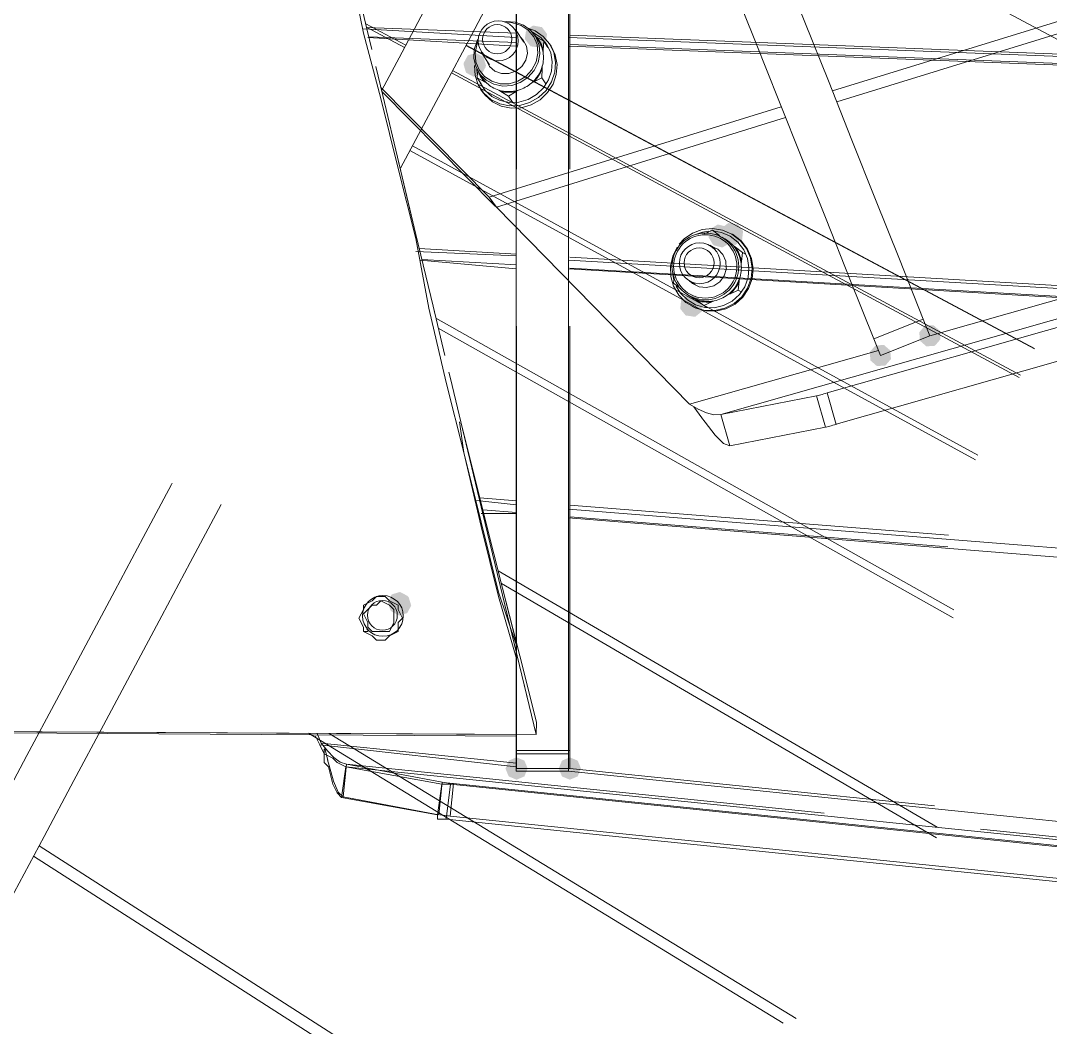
# Model space of a CAD drawing. Header units: millimetres. Extents: x 3 to 592, y 5 to 207.
# Drawn here: x 96.25 to 104.58, y 35.92 to 44.06 of the extents above; entities that cross this region are included whole.
import ezdxf

# ---------------------------------------------------------------- set-up
doc = ezdxf.new("R2010")
doc.units = ezdxf.units.MM

msp = doc.modelspace()

# ---------------------------------------------------------------- hatches: boundary and pattern name
h = msp.add_hatch(color=7)
h.dxf.hatch_style = 2
h.paths.add_polyline_path([(100.468464, 44.004181), (100.509347, 43.948834), (100.499319, 43.880759), (100.443972, 43.839876), (100.375898, 43.849904), (100.329723, 43.908426), (100.339751, 43.9765), (100.395098, 44.017384)])
h = msp.add_hatch(color=7)
h.dxf.hatch_style = 2
h.paths.add_polyline_path([(100.468464, 44.004181), (100.509347, 43.948834), (100.499319, 43.880759), (100.443972, 43.839876), (100.375898, 43.849904), (100.329723, 43.908426), (100.339751, 43.9765), (100.395098, 44.017384)])
h = msp.add_hatch(color=7)
h.dxf.hatch_style = 2
h.paths.add_polyline_path([(100.01384, 43.68391), (99.980909, 43.623492), (99.914959, 43.603863), (99.854541, 43.636794), (99.834912, 43.702744), (99.836323, 43.71615), (99.869254, 43.776567), (99.935204, 43.796197), (99.995622, 43.763266), (100.015251, 43.697315)])
h = msp.add_hatch(color=7)
h.dxf.hatch_style = 2
h.paths.add_polyline_path([(100.01384, 43.68391), (99.980909, 43.623492), (99.914959, 43.603863), (99.854541, 43.636794), (99.834912, 43.702744), (99.836323, 43.71615), (99.869254, 43.776567), (99.935204, 43.796197), (99.995622, 43.763266), (100.015251, 43.697315)])
h = msp.add_hatch(color=7)
h.dxf.hatch_style = 2
h.paths.add_polyline_path([(101.967327, 42.385576), (102.002605, 42.326498), (101.985971, 42.259729), (101.926893, 42.224452), (101.860124, 42.241085), (101.849188, 42.249199), (101.81391, 42.308277), (101.830544, 42.375046), (101.889622, 42.410324), (101.956391, 42.39369)])
h = msp.add_hatch(color=7)
h.dxf.hatch_style = 2
h.paths.add_polyline_path([(101.967327, 42.385576), (102.002605, 42.326498), (101.985971, 42.259729), (101.926893, 42.224452), (101.860124, 42.241085), (101.849188, 42.249199), (101.81391, 42.308277), (101.830544, 42.375046), (101.889622, 42.410324), (101.956391, 42.39369)])
h = msp.add_hatch(color=7)
h.dxf.hatch_style = 2
h.paths.add_polyline_path([(102.050233, 42.410105), (102.093512, 42.356609), (102.086487, 42.288159), (102.032992, 42.244881), (101.964542, 42.251905), (101.912797, 42.309987), (101.919821, 42.378437), (101.973317, 42.421715)])
h = msp.add_hatch(color=7)
h.dxf.hatch_style = 2
h.paths.add_polyline_path([(102.050233, 42.410105), (102.093512, 42.356609), (102.086487, 42.288159), (102.032992, 42.244881), (101.964542, 42.251905), (101.912797, 42.309987), (101.919821, 42.378437), (101.973317, 42.421715)])
h = msp.add_hatch(color=7)
h.dxf.hatch_style = 2
h.paths.add_polyline_path([(101.629227, 41.675643), (101.585949, 41.729138), (101.592973, 41.797588), (101.646468, 41.840866), (101.714918, 41.833842), (101.766663, 41.775761), (101.759639, 41.707311), (101.706144, 41.664033)])
h = msp.add_hatch(color=7)
h.dxf.hatch_style = 2
h.paths.add_polyline_path([(101.629227, 41.675643), (101.585949, 41.729138), (101.592973, 41.797588), (101.646468, 41.840866), (101.714918, 41.833842), (101.766663, 41.775761), (101.759639, 41.707311), (101.706144, 41.664033)])
h = msp.add_hatch(color=7)
h.dxf.hatch_style = 2
h.paths.add_polyline_path([(103.522893, 41.471272), (103.518116, 41.539915), (103.563124, 41.591963), (103.631767, 41.596741), (103.683816, 41.551733), (103.688946, 41.482384), (103.643938, 41.430335), (103.575294, 41.425558)])
h = msp.add_hatch(color=7)
h.dxf.hatch_style = 2
h.paths.add_polyline_path([(103.522893, 41.471272), (103.518116, 41.539915), (103.563124, 41.591963), (103.631767, 41.596741), (103.683816, 41.551733), (103.688946, 41.482384), (103.643938, 41.430335), (103.575294, 41.425558)])
h = msp.add_hatch(color=7)
h.dxf.hatch_style = 2
h.paths.add_polyline_path([(103.122914, 41.311887), (103.118136, 41.38053), (103.163144, 41.432578), (103.231788, 41.437356), (103.283836, 41.392348), (103.288966, 41.322999), (103.243958, 41.27095), (103.175315, 41.266173)])
h = msp.add_hatch(color=7)
h.dxf.hatch_style = 2
h.paths.add_polyline_path([(103.122914, 41.311887), (103.118136, 41.38053), (103.163144, 41.432578), (103.231788, 41.437356), (103.283836, 41.392348), (103.288966, 41.322999), (103.243958, 41.27095), (103.175315, 41.266173)])
h = msp.add_hatch(color=7)
h.dxf.hatch_style = 2
h.paths.add_polyline_path([(99.391661, 39.39773), (99.411651, 39.331888), (99.379407, 39.271101), (99.313565, 39.251112), (99.252778, 39.283356), (99.2429, 39.29535), (99.22291, 39.361192), (99.255155, 39.421979), (99.320997, 39.441969), (99.381784, 39.409725)])
h = msp.add_hatch(color=7)
h.dxf.hatch_style = 2
h.paths.add_polyline_path([(99.391661, 39.39773), (99.411651, 39.331888), (99.379407, 39.271101), (99.313565, 39.251112), (99.252778, 39.283356), (99.2429, 39.29535), (99.22291, 39.361192), (99.255155, 39.421979), (99.320997, 39.441969), (99.381784, 39.409725)])
h = msp.add_hatch(color=7)
h.dxf.hatch_style = 2
h.paths.add_polyline_path([(99.391661, 39.39773), (99.411651, 39.331888), (99.379407, 39.271101), (99.313565, 39.251112), (99.252778, 39.283356), (99.2429, 39.29535), (99.22291, 39.361192), (99.255155, 39.421979), (99.320997, 39.441969), (99.381784, 39.409725)])
h = msp.add_hatch(color=7)
h.dxf.hatch_style = 2
h.paths.add_polyline_path([(99.391661, 39.39773), (99.411651, 39.331888), (99.379407, 39.271101), (99.313565, 39.251112), (99.252778, 39.283356), (99.2429, 39.29535), (99.22291, 39.361192), (99.255155, 39.421979), (99.320997, 39.441969), (99.381784, 39.409725)])
h = msp.add_hatch(color=7)
h.dxf.hatch_style = 2
h.paths.add_polyline_path([(100.173049, 38.015686), (100.199474, 38.079219), (100.263008, 38.105644), (100.326541, 38.079219), (100.352966, 38.015686), (100.326541, 37.951447), (100.263008, 37.925022), (100.199474, 37.951447)])
h = msp.add_hatch(color=7)
h.dxf.hatch_style = 2
h.paths.add_polyline_path([(100.173049, 38.015686), (100.199474, 38.079219), (100.263008, 38.105644), (100.326541, 38.079219), (100.352966, 38.015686), (100.326541, 37.951447), (100.263008, 37.925022), (100.199474, 37.951447)])
h = msp.add_hatch(color=7)
h.dxf.hatch_style = 2
h.paths.add_polyline_path([(100.173049, 38.015686), (100.199474, 38.079219), (100.263008, 38.105644), (100.326541, 38.079219), (100.352966, 38.015686), (100.326541, 37.951447), (100.263008, 37.925022), (100.199474, 37.951447)])
h = msp.add_hatch(color=7)
h.dxf.hatch_style = 2
h.paths.add_polyline_path([(100.173049, 38.015686), (100.199474, 38.079219), (100.263008, 38.105644), (100.326541, 38.079219), (100.352966, 38.015686), (100.326541, 37.951447), (100.263008, 37.925022), (100.199474, 37.951447)])
h = msp.add_hatch(color=7)
h.dxf.hatch_style = 2
h.paths.add_polyline_path([(100.603614, 38.015686), (100.63004, 38.079219), (100.693573, 38.105644), (100.757106, 38.079219), (100.783531, 38.015686), (100.757106, 37.951447), (100.693573, 37.925022), (100.63004, 37.951447)])
h = msp.add_hatch(color=7)
h.dxf.hatch_style = 2
h.paths.add_polyline_path([(100.603614, 38.015686), (100.63004, 38.079219), (100.693573, 38.105644), (100.757106, 38.079219), (100.783531, 38.015686), (100.757106, 37.951447), (100.693573, 37.925022), (100.63004, 37.951447)])
h = msp.add_hatch(color=7)
h.dxf.hatch_style = 2
h.paths.add_polyline_path([(100.603614, 38.015686), (100.63004, 38.079219), (100.693573, 38.105644), (100.757106, 38.079219), (100.783531, 38.015686), (100.757106, 37.951447), (100.693573, 37.925022), (100.63004, 37.951447)])
h = msp.add_hatch(color=7)
h.dxf.hatch_style = 2
h.paths.add_polyline_path([(100.603614, 38.015686), (100.63004, 38.079219), (100.693573, 38.105644), (100.757106, 38.079219), (100.783531, 38.015686), (100.757106, 37.951447), (100.693573, 37.925022), (100.63004, 37.951447)])

# ---------------------------------------------------------------- linework, layer by layer
at = {"color": 7, "lineweight": 0}
for points in [[(100.259444, 38.911389), (100.118333, 39.405278), (99.977222, 39.969722), (99.836111, 40.569444), (99.695, 41.133889), (99.553889, 41.733611), (99.448056, 42.298056), (99.306944, 42.8625), (99.165833, 43.426944), (99.024722, 43.956111), (98.918889, 44.485278), (98.813056, 44.979167), (98.671944, 45.437778), (98.566111, 45.896389), (98.495556, 46.284444), (98.389722, 46.6725), (98.319167, 46.99), (98.248611, 47.272222), (98.178056, 47.519167), (98.142778, 47.730833), (98.1075, 47.907222), (98.072222, 48.013056), (98.072222, 48.083611), (98.072222, 48.118889)], [(101.305501, 47.492638), (101.286451, 47.456654), (101.262462, 47.412204), (101.229301, 47.34941), (101.186262, 47.269329), (101.134051, 47.17161), (101.072668, 47.056252), (101.002112, 46.92396), (100.922384, 46.774382), (100.833484, 46.607871), (100.736118, 46.425132), (100.629579, 46.225813), (100.514926, 46.010618), (100.391807, 45.779902), (100.260573, 45.533663), (100.121226, 45.272607), (99.974118, 44.996735), (99.819601, 44.707104), (99.657676, 44.403716), (99.488696, 44.086921), (99.313012, 43.757779), (99.173312, 43.495666)], [(101.305501, 47.492638), (101.286451, 47.456654), (101.262462, 47.412204), (101.229301, 47.34941), (101.186262, 47.269329), (101.134051, 47.17161), (101.072668, 47.056252), (101.002112, 46.92396), (100.922384, 46.774382), (100.833484, 46.607871), (100.736118, 46.425132), (100.629579, 46.225813), (100.514926, 46.010618), (100.391807, 45.779902), (100.260573, 45.533663), (100.121226, 45.272607), (99.974118, 44.996735), (99.819601, 44.707104), (99.657676, 44.403716), (99.488696, 44.086921), (99.313012, 43.757779), (99.173312, 43.495666)], [(101.685372, 47.290002), (101.666322, 47.254019), (101.642333, 47.209569), (101.609172, 47.146774), (101.566133, 47.066694), (101.513922, 46.968974), (101.452539, 46.853616), (101.381983, 46.721324), (101.302256, 46.571747), (101.213356, 46.405236), (101.115989, 46.222497), (101.00945, 46.023177), (100.894797, 45.807983), (100.771678, 45.577266), (100.640444, 45.331027), (100.501097, 45.069972), (100.353989, 44.794099), (100.199472, 44.504469), (100.037547, 44.20108), (99.868567, 43.884286), (99.692883, 43.555144), (99.510497, 43.213655), (99.324583, 42.865111)], [(101.685372, 47.290002), (101.666322, 47.254019), (101.642333, 47.209569), (101.609172, 47.146774), (101.566133, 47.066694), (101.513922, 46.968974), (101.452539, 46.853616), (101.381983, 46.721324), (101.302256, 46.571747), (101.213356, 46.405236), (101.115989, 46.222497), (101.00945, 46.023177), (100.894797, 45.807983), (100.771678, 45.577266), (100.640444, 45.331027), (100.501097, 45.069972), (100.353989, 44.794099), (100.199472, 44.504469), (100.037547, 44.20108), (99.868567, 43.884286), (99.692883, 43.555144), (99.510497, 43.213655), (99.324583, 42.865111)], [(100.933603, 45.880761), (105.528966, 43.429194)], [(100.933603, 45.880761), (105.528966, 43.429194)], [(99.093538, 43.823481), (99.053756, 43.990719), (98.930636, 44.508596), (98.813514, 45.002485), (98.800075, 45.05911)], [(99.093538, 43.823481), (99.053756, 43.990719), (98.930636, 44.508596), (98.813514, 45.002485), (98.800075, 45.05911)], [(102.280938, 44.830135), (102.405744, 44.516816), (102.593422, 44.045505), (102.782864, 43.570313), (102.973364, 43.092299), (103.164922, 42.611463), (103.357186, 42.129216), (103.549803, 41.646263)], [(102.280938, 44.830135), (102.405744, 44.516816), (102.593422, 44.045505), (102.782864, 43.570313), (102.973364, 43.092299), (103.164922, 42.611463), (103.357186, 42.129216), (103.549803, 41.646263)], [(101.880958, 44.67075), (102.005765, 44.357431), (102.193443, 43.88612), (102.382884, 43.410928), (102.573384, 42.932914), (102.764943, 42.452078), (102.957207, 41.969831), (103.149823, 41.486878)], [(101.880958, 44.67075), (102.005765, 44.357431), (102.193443, 43.88612), (102.382884, 43.410928), (102.573384, 42.932914), (102.764943, 42.452078), (102.957207, 41.969831), (103.149823, 41.486878)], [(102.815425, 43.488716), (105.748767, 44.395243)], [(102.815425, 43.488716), (105.748767, 44.395243)], [(105.779028, 44.305941), (102.85035, 43.400874)], [(105.779028, 44.305941), (102.85035, 43.400874)], [(100.259444, 44.1325), (100.259444, 43.673889), (100.259444, 43.215278), (100.259444, 42.721389), (100.259444, 42.2275), (100.259444, 41.733611), (100.259444, 41.239722), (100.259444, 40.710556), (100.259444, 40.216667), (100.259444, 39.6875), (100.259444, 39.193611), (100.259444, 38.664444), (100.259444, 38.135278)], [(100.263008, 44.12809), (100.263008, 43.69876), (100.263008, 43.223568), (100.263008, 42.85809)], [(100.263008, 44.12809), (100.263008, 43.69876), (100.263008, 43.223568), (100.263008, 42.85809)], [(100.263008, 44.12809), (100.263008, 43.69876), (100.263008, 43.223568), (100.263008, 42.85809)], [(100.263008, 44.12809), (100.263008, 43.69876), (100.263008, 43.223568), (100.263008, 42.85809)], [(100.682778, 44.1325), (100.682778, 43.673889), (100.682778, 43.215278), (100.682778, 42.721389), (100.682778, 42.2275), (100.682778, 41.733611), (100.682778, 41.239722), (100.682778, 40.710556), (100.682778, 40.216667), (100.682778, 39.6875), (100.682778, 39.193611), (100.682778, 38.664444), (100.682778, 38.135278)], [(100.693573, 44.12809), (100.693573, 43.69876), (100.693573, 43.223568), (100.693573, 42.85809)], [(100.693573, 44.12809), (100.693573, 43.69876), (100.693573, 43.223568), (100.693573, 42.85809)], [(100.693573, 44.12809), (100.693573, 43.69876), (100.693573, 43.223568), (100.693573, 42.85809)], [(100.693573, 44.12809), (100.693573, 43.69876), (100.693573, 43.223568), (100.693573, 42.85809)], [(99.043772, 44.032276), (99.366917, 43.858709)], [(99.043772, 44.032276), (99.366917, 43.858709)], [(100.165323, 44.048504), (100.18014, 44.049915), (100.252459, 44.044976), (100.319487, 44.02134), (100.376637, 43.980065), (100.419676, 43.925031), (100.445076, 43.859768), (100.450721, 43.789212)], [(100.165323, 44.048504), (100.18014, 44.049915), (100.252459, 44.044976), (100.319487, 44.02134), (100.376637, 43.980065), (100.419676, 43.925031), (100.445076, 43.859768), (100.450721, 43.789212)], [(100.434634, 43.793198), (100.428284, 43.863048), (100.401826, 43.927254), (100.357728, 43.980523), (100.299167, 44.018623), (100.231081, 44.038732), (100.187337, 44.040848)], [(100.434634, 43.793198), (100.428284, 43.863048), (100.401826, 43.927254), (100.357728, 43.980523), (100.299167, 44.018623), (100.231081, 44.038732), (100.187337, 44.040848)], [(99.024722, 43.991389), (100.259444, 43.920833)], [(99.356827, 43.839871), (99.050263, 44.004265)], [(99.356827, 43.839871), (99.050263, 44.004265)], [(99.050828, 44.002431), (100.262972, 43.955511)], [(99.050828, 44.002431), (100.262972, 43.955511)], [(99.050828, 44.002431), (100.262972, 43.955511)], [(99.050828, 44.002431), (100.262972, 43.955511)], [(100.361679, 43.993611), (100.412127, 43.973856), (100.478096, 43.929406), (100.529602, 43.869786), (100.563821, 43.798878), (100.578285, 43.720914), (100.571935, 43.640481), (100.545829, 43.563223), (100.501027, 43.493725), (100.440349, 43.436575), (100.368029, 43.394947), (100.288302, 43.371664), (100.206104, 43.368136), (100.126729, 43.384717), (100.055468, 43.420347), (99.996202, 43.472559), (99.95281, 43.538528), (99.928468, 43.61367), (99.924235, 43.693397)], [(100.361679, 43.993611), (100.412127, 43.973856), (100.478096, 43.929406), (100.529602, 43.869786), (100.563821, 43.798878), (100.578285, 43.720914), (100.571935, 43.640481), (100.545829, 43.563223), (100.501027, 43.493725), (100.440349, 43.436575), (100.368029, 43.394947), (100.288302, 43.371664), (100.206104, 43.368136), (100.126729, 43.384717), (100.055468, 43.420347), (99.996202, 43.472559), (99.95281, 43.538528), (99.928468, 43.61367), (99.924235, 43.693397)], [(100.393006, 43.96299), (100.458976, 43.919599), (100.506953, 43.86386), (100.538703, 43.797538), (100.552109, 43.724865), (100.546464, 43.650076), (100.522123, 43.577757), (100.480142, 43.512846), (100.423698, 43.459576), (100.355964, 43.420771), (100.281528, 43.398899), (100.204976, 43.395724), (100.130892, 43.411246), (100.064217, 43.444407), (100.008831, 43.49309), (99.968614, 43.554474), (99.961912, 43.569996)], [(100.393006, 43.96299), (100.458976, 43.919599), (100.506953, 43.86386), (100.538703, 43.797538), (100.552109, 43.724865), (100.546464, 43.650076), (100.522123, 43.577757), (100.480142, 43.512846), (100.423698, 43.459576), (100.355964, 43.420771), (100.281528, 43.398899), (100.204976, 43.395724), (100.130892, 43.411246), (100.064217, 43.444407), (100.008831, 43.49309), (99.968614, 43.554474), (99.961912, 43.569996)], [(100.321463, 43.883121), (100.254082, 43.985427)], [(100.321463, 43.883121), (100.254082, 43.985427)], [(100.259444, 43.850278), (99.06, 43.920833)], [(100.263008, 43.879841), (99.069207, 43.926054)], [(100.263008, 43.879841), (99.069207, 43.926054)], [(100.263008, 43.879841), (99.069207, 43.926054)], [(100.263008, 43.879841), (99.069207, 43.926054)], [(100.450826, 43.789318), (100.437068, 43.718762), (100.40426, 43.653498), (100.355224, 43.598465), (100.293488, 43.55719), (100.223638, 43.533554), (100.150965, 43.528615), (100.08041, 43.543079), (100.017615, 43.575887), (99.967168, 43.624218), (99.932949, 43.685248), (99.917074, 43.753687), (99.920954, 43.824948), (99.94459, 43.893387), (99.952704, 43.908557)], [(100.450826, 43.789318), (100.437068, 43.718762), (100.40426, 43.653498), (100.355224, 43.598465), (100.293488, 43.55719), (100.223638, 43.533554), (100.150965, 43.528615), (100.08041, 43.543079), (100.017615, 43.575887), (99.967168, 43.624218), (99.932949, 43.685248), (99.917074, 43.753687), (99.920954, 43.824948), (99.94459, 43.893387), (99.952704, 43.908557)], [(99.951046, 43.885414), (99.941874, 43.862837), (99.927763, 43.792987), (99.934113, 43.723137), (99.960218, 43.658931), (100.004668, 43.605662), (100.063229, 43.567562), (100.131316, 43.547806), (100.203282, 43.547806), (100.273838, 43.567562), (100.336632, 43.605662), (100.386727, 43.659284), (100.420593, 43.723489), (100.434704, 43.793339)], [(99.951046, 43.885414), (99.941874, 43.862837), (99.927763, 43.792987), (99.934113, 43.723137), (99.960218, 43.658931), (100.004668, 43.605662), (100.063229, 43.567562), (100.131316, 43.547806), (100.203282, 43.547806), (100.273838, 43.567562), (100.336632, 43.605662), (100.386727, 43.659284), (100.420593, 43.723489), (100.434704, 43.793339)], [(100.297086, 43.920128), (100.316841, 43.899667), (100.343653, 43.849925), (100.350355, 43.793128)], [(100.297086, 43.920128), (100.316841, 43.899667), (100.343653, 43.849925), (100.350355, 43.793128)], [(100.440384, 43.894446), (100.411104, 43.938896)], [(100.440384, 43.894446), (100.411104, 43.938896)], [(100.478202, 43.822197), (100.473969, 43.836661), (100.46903, 43.850772), (100.463385, 43.86453), (100.456682, 43.877936), (100.449274, 43.890988), (100.440807, 43.903688), (100.431988, 43.915683), (100.42211, 43.926972)], [(100.478202, 43.822197), (100.473969, 43.836661), (100.46903, 43.850772), (100.463385, 43.86453), (100.456682, 43.877936), (100.449274, 43.890988), (100.440807, 43.903688), (100.431988, 43.915683), (100.42211, 43.926972)], [(100.483564, 43.889895), (100.422181, 43.926936)], [(100.483564, 43.889895), (100.422181, 43.926936)], [(100.477003, 43.801136), (100.472769, 43.820539), (100.467478, 43.839236), (100.460069, 43.85758), (100.451603, 43.875572), (100.441725, 43.892505)], [(100.477003, 43.801136), (100.472769, 43.820539), (100.467478, 43.839236), (100.460069, 43.85758), (100.451603, 43.875572), (100.441725, 43.892505)], [(100.478202, 43.822197), (100.483494, 43.88993)], [(100.478202, 43.822197), (100.483494, 43.88993)], [(100.483564, 43.889895), (100.51602, 43.840506)], [(100.483564, 43.889895), (100.51602, 43.840506)], [(100.541772, 43.851548), (100.529425, 43.870245)], [(100.541772, 43.851548), (100.529425, 43.870245)], [(100.682778, 43.920833), (142.839722, 42.298056)], [(105.913766, 43.661875), (100.693396, 43.86326)], [(105.913766, 43.661875), (100.693396, 43.86326)], [(105.913766, 43.661875), (100.693396, 43.86326)], [(105.913766, 43.661875), (100.693396, 43.86326)], [(100.693573, 43.939037), (105.913623, 43.737664)], [(100.693573, 43.939037), (105.913623, 43.737664)], [(100.693573, 43.939037), (105.913623, 43.737664)], [(100.693573, 43.939037), (105.913623, 43.737664)], [(104.448918, 41.40502), (99.853609, 43.856557)], [(104.448918, 41.40502), (99.853609, 43.856557)], [(99.854914, 43.858815), (104.450278, 41.407248)], [(99.854914, 43.858815), (104.450278, 41.407248)], [(99.975635, 43.802194), (100.043015, 43.699889)], [(99.975635, 43.802194), (100.043015, 43.699889)], [(100.541772, 43.851548), (100.575992, 43.780287), (100.590456, 43.70197), (100.584459, 43.621889), (100.558, 43.544631), (100.513197, 43.475134), (100.45252, 43.417631), (100.3802, 43.376003), (100.300472, 43.353073), (100.218275, 43.349545), (100.139253, 43.366126), (100.067639, 43.401756), (100.008372, 43.453967), (99.985089, 43.485012)], [(100.541772, 43.851548), (100.575992, 43.780287), (100.590456, 43.70197), (100.584459, 43.621889), (100.558, 43.544631), (100.513197, 43.475134), (100.45252, 43.417631), (100.3802, 43.376003), (100.300472, 43.353073), (100.218275, 43.349545), (100.139253, 43.366126), (100.067639, 43.401756), (100.008372, 43.453967), (99.985089, 43.485012)], [(100.350532, 43.793198), (100.337126, 43.736401), (100.305023, 43.686659), (100.257751, 43.649618), (100.201307, 43.629862), (100.142393, 43.629862), (100.088418, 43.649618), (100.045379, 43.686659), (100.018921, 43.736401)], [(100.350532, 43.793198), (100.337126, 43.736401), (100.305023, 43.686659), (100.257751, 43.649618), (100.201307, 43.629862), (100.142393, 43.629862), (100.088418, 43.649618), (100.045379, 43.686659), (100.018921, 43.736401)], [(100.470653, 43.688494), (100.47418, 43.702252), (100.477003, 43.716363), (100.478766, 43.730474), (100.480178, 43.744938), (100.48053, 43.759049), (100.480178, 43.773161), (100.479119, 43.787272), (100.477003, 43.80103)], [(100.470653, 43.688494), (100.47418, 43.702252), (100.477003, 43.716363), (100.478766, 43.730474), (100.480178, 43.744938), (100.48053, 43.759049), (100.480178, 43.773161), (100.479119, 43.787272), (100.477003, 43.80103)], [(100.477003, 43.801136), (100.478061, 43.822303)], [(100.477003, 43.801136), (100.478061, 43.822303)], [(142.839722, 42.2275), (100.682778, 43.850278)], [(99.420197, 42.451425), (99.313753, 42.897108), (99.181814, 43.45238), (99.12603, 43.686886)], [(99.420197, 42.451425), (99.313753, 42.897108), (99.181814, 43.45238), (99.12603, 43.686886)], [(104.325307, 41.17304), (99.73631, 43.636389)], [(104.325307, 41.17304), (99.73631, 43.636389)], [(99.746259, 43.655156), (104.335303, 41.191781)], [(99.746259, 43.655156), (104.335303, 41.191781)], [(99.945155, 43.629051), (99.941274, 43.66574)], [(99.945155, 43.629051), (99.941274, 43.66574)], [(99.946883, 43.641539), (99.945472, 43.595325)], [(99.946883, 43.641539), (99.945472, 43.595325)], [(99.956338, 43.639564), (99.985618, 43.595114)], [(99.956338, 43.639564), (99.985618, 43.595114)], [(99.957008, 43.638541), (99.962652, 43.624782), (99.969355, 43.611377), (99.976764, 43.598324), (99.98523, 43.585977), (99.99405, 43.573982), (100.003927, 43.562341)], [(99.957008, 43.638541), (99.962652, 43.624782), (99.969355, 43.611377), (99.976764, 43.598324), (99.98523, 43.585977), (99.99405, 43.573982), (100.003927, 43.562341)], [(100.382423, 43.552004), (100.397592, 43.566115), (100.412056, 43.581285), (100.425109, 43.59716), (100.437103, 43.614093), (100.447334, 43.631732), (100.456506, 43.650076), (100.464267, 43.669126), (100.470617, 43.688529)], [(100.382423, 43.552004), (100.397592, 43.566115), (100.412056, 43.581285), (100.425109, 43.59716), (100.437103, 43.614093), (100.447334, 43.631732), (100.456506, 43.650076), (100.464267, 43.669126), (100.470617, 43.688529)], [(100.401684, 43.562552), (100.412621, 43.573841), (100.422851, 43.585836), (100.432729, 43.598536), (100.441548, 43.611588), (100.449662, 43.624994), (100.457071, 43.638752), (100.463773, 43.652863), (100.469418, 43.667327)], [(100.401684, 43.562552), (100.412621, 43.573841), (100.422851, 43.585836), (100.432729, 43.598536), (100.441548, 43.611588), (100.449662, 43.624994), (100.457071, 43.638752), (100.463773, 43.652863), (100.469418, 43.667327)], [(100.466984, 43.595325), (100.469453, 43.667292)], [(100.466984, 43.595325), (100.469453, 43.667292)], [(100.469488, 43.667433), (100.470547, 43.6886)], [(100.469488, 43.667433), (100.470547, 43.6886)], [(99.945331, 43.595219), (99.977787, 43.545831)], [(99.945331, 43.595219), (100.003892, 43.562411)], [(99.945331, 43.595219), (99.977787, 43.545831)], [(99.945331, 43.595219), (100.003892, 43.562411)], [(99.985618, 43.595078), (99.995496, 43.580967), (100.008196, 43.566151), (100.021954, 43.552039)], [(99.985618, 43.595078), (99.995496, 43.580967), (100.008196, 43.566151), (100.021954, 43.552039)], [(100.003822, 43.562482), (100.021813, 43.551898)], [(100.003822, 43.562482), (100.021813, 43.551898)], [(100.021884, 43.551969), (100.032467, 43.542797), (100.043403, 43.533977), (100.054692, 43.525863), (100.066687, 43.518455), (100.079034, 43.511752), (100.091734, 43.505755), (100.105139, 43.500463), (100.118545, 43.495524)], [(100.021884, 43.551969), (100.032467, 43.542797), (100.043403, 43.533977), (100.054692, 43.525863), (100.066687, 43.518455), (100.079034, 43.511752), (100.091734, 43.505755), (100.105139, 43.500463), (100.118545, 43.495524)], [(100.279517, 43.495666), (100.293629, 43.500252), (100.307387, 43.505543), (100.320792, 43.511893), (100.333845, 43.518596), (100.346545, 43.526004), (100.358892, 43.534118), (100.370887, 43.542585), (100.382529, 43.55211)], [(100.279517, 43.495666), (100.293629, 43.500252), (100.307387, 43.505543), (100.320792, 43.511893), (100.333845, 43.518596), (100.346545, 43.526004), (100.358892, 43.534118), (100.370887, 43.542585), (100.382529, 43.55211)], [(100.382423, 43.552004), (100.401826, 43.562588)], [(100.382423, 43.552004), (100.401826, 43.562588)], [(100.401684, 43.562552), (100.466948, 43.595361)], [(100.401684, 43.562552), (100.466948, 43.595361)], [(100.466984, 43.595325), (100.499439, 43.545936)], [(100.466984, 43.595325), (100.499439, 43.545936)], [(100.040264, 42.631113), (99.16608, 43.517996)], [(100.040264, 42.631113), (99.16608, 43.517996)], [(99.173806, 43.485506), (100.088912, 42.556994)], [(99.173806, 43.485506), (100.088912, 42.556994)], [(99.972601, 43.503709), (99.984948, 43.485012)], [(99.972601, 43.503709), (99.984948, 43.485012)], [(100.118439, 43.495666), (100.137842, 43.490374), (100.157597, 43.486493), (100.178059, 43.484377), (100.198167, 43.483671), (100.218628, 43.484377), (100.239089, 43.486493), (100.25955, 43.490374), (100.279659, 43.495666)], [(100.118439, 43.495666), (100.136431, 43.485082)], [(100.118439, 43.495666), (100.137842, 43.490374), (100.157597, 43.486493), (100.178059, 43.484377), (100.198167, 43.483671), (100.218628, 43.484377), (100.239089, 43.486493), (100.25955, 43.490374), (100.279659, 43.495666)], [(100.118439, 43.495666), (100.136431, 43.485082)], [(100.136466, 43.485117), (100.151636, 43.481942), (100.166805, 43.479826), (100.182327, 43.478767), (100.197849, 43.478062), (100.213724, 43.478767), (100.229247, 43.479826), (100.244769, 43.481942), (100.260291, 43.485117)], [(100.136466, 43.485117), (100.197849, 43.448076)], [(100.136466, 43.485117), (100.151636, 43.481942), (100.166805, 43.479826), (100.182327, 43.478767), (100.197849, 43.478062), (100.213724, 43.478767), (100.229247, 43.479826), (100.244769, 43.481942), (100.260291, 43.485117)], [(100.136466, 43.485117), (100.197849, 43.448076)], [(100.197885, 43.448005), (100.260326, 43.485047)], [(100.197885, 43.448005), (100.260326, 43.485047)], [(100.197885, 43.448005), (100.23034, 43.398616)], [(100.197885, 43.448005), (100.23034, 43.398616)], [(100.260291, 43.485153), (100.279694, 43.495736)], [(100.260291, 43.485153), (100.279694, 43.495736)], [(100.040264, 42.631113), (102.402816, 43.361363)], [(100.040264, 42.631113), (102.402816, 43.361363)], [(102.437777, 43.27331), (100.099566, 42.550821)], [(102.437777, 43.27331), (100.099566, 42.550821)], [(99.420892, 43.045239), (103.992073, 40.546665)], [(99.420892, 43.045239), (103.992073, 40.546665)], [(103.9723, 40.509829), (99.401171, 43.008374)], [(103.9723, 40.509829), (99.401171, 43.008374)], [(99.604257, 41.681365), (99.587791, 41.750051), (99.449502, 42.328253), (99.314035, 42.896931), (99.309341, 42.916648)], [(99.604257, 41.681365), (99.587791, 41.750051), (99.449502, 42.328253), (99.314035, 42.896931), (99.309341, 42.916648)], [(99.604257, 41.681365), (99.587791, 41.750051), (99.449502, 42.328253), (99.314035, 42.896931), (99.309341, 42.916648)], [(99.604257, 41.681365), (99.587791, 41.750051), (99.449502, 42.328253), (99.314035, 42.896931), (99.309341, 42.916648)], [(108.858836, 42.779851), (102.774221, 41.049187)], [(108.858836, 42.779851), (102.774221, 41.049187)], [(100.040264, 42.631113), (100.088947, 42.55703)], [(100.040264, 42.631113), (100.088947, 42.55703)], [(100.099671, 42.55075), (100.040405, 42.631184)], [(100.099671, 42.55075), (100.040405, 42.631184)], [(99.683045, 41.352837), (99.587861, 41.749874), (99.449573, 42.32843), (99.387581, 42.587989)], [(99.683045, 41.352837), (99.587861, 41.749874), (99.449573, 42.32843), (99.387581, 42.587989)], [(100.110678, 42.544682), (100.089159, 42.55703)], [(100.110678, 42.544682), (100.089159, 42.55703)], [(101.661031, 40.958417), (100.099636, 42.550856)], [(101.661031, 40.958417), (100.099636, 42.550856)], [(108.931967, 42.526486), (102.847352, 40.795822)], [(108.931967, 42.526486), (102.847352, 40.795822)], [(101.577704, 42.251136), (101.617216, 42.293117), (101.686007, 42.340389), (101.763971, 42.369317), (101.846521, 42.377783), (101.928366, 42.365083), (102.004213, 42.332628), (102.069829, 42.282181), (102.120629, 42.216564), (102.153438, 42.140364), (102.166138, 42.058167), (102.158377, 41.975264), (102.130154, 41.896594), (102.083235, 41.827097), (102.021146, 41.771711), (101.947063, 41.733258), (101.866277, 41.714561), (101.783374, 41.716325), (101.703646, 41.739256), (101.632385, 41.780883), (101.573824, 41.839444), (101.531843, 41.911058), (101.508913, 41.990786), (101.506443, 42.074042)], [(101.577704, 42.251136), (101.617216, 42.293117), (101.686007, 42.340389), (101.763971, 42.369317), (101.846521, 42.377783), (101.928366, 42.365083), (102.004213, 42.332628), (102.069829, 42.282181), (102.120629, 42.216564), (102.153438, 42.140364), (102.166138, 42.058167), (102.158377, 41.975264), (102.130154, 41.896594), (102.083235, 41.827097), (102.021146, 41.771711), (101.947063, 41.733258), (101.866277, 41.714561), (101.783374, 41.716325), (101.703646, 41.739256), (101.632385, 41.780883), (101.573824, 41.839444), (101.531843, 41.911058), (101.508913, 41.990786), (101.506443, 42.074042)], [(101.858868, 42.356229), (101.919193, 42.345292), (101.990454, 42.314954), (102.051485, 42.267681), (102.098757, 42.206651), (102.129449, 42.13539), (102.141443, 42.058837), (102.134035, 41.981226), (102.107577, 41.907848), (102.064185, 41.84329), (102.005977, 41.791431), (101.936832, 41.755448), (101.861338, 41.738162), (101.784079, 41.739926), (101.709643, 41.761093), (101.643321, 41.800251), (101.588641, 41.854931), (101.553363, 41.912787)], [(101.858868, 42.356229), (101.919193, 42.345292), (101.990454, 42.314954), (102.051485, 42.267681), (102.098757, 42.206651), (102.129449, 42.13539), (102.141443, 42.058837), (102.134035, 41.981226), (102.107577, 41.907848), (102.064185, 41.84329), (102.005977, 41.791431), (101.936832, 41.755448), (101.861338, 41.738162), (101.784079, 41.739926), (101.709643, 41.761093), (101.643321, 41.800251), (101.588641, 41.854931), (101.553363, 41.912787)], [(102.007388, 42.331005), (102.077943, 42.277383), (102.128743, 42.211766), (102.161552, 42.135566), (102.174604, 42.053369), (102.166491, 41.970466), (102.138268, 41.891797), (102.091702, 41.822652), (102.02926, 41.766913), (101.955529, 41.728461), (101.874391, 41.709763), (101.791488, 41.71188), (101.712113, 41.734458), (101.680363, 41.74998)], [(102.007388, 42.331005), (102.077943, 42.277383), (102.128743, 42.211766), (102.161552, 42.135566), (102.174604, 42.053369), (102.166491, 41.970466), (102.138268, 41.891797), (102.091702, 41.822652), (102.02926, 41.766913), (101.955529, 41.728461), (101.874391, 41.709763), (101.791488, 41.71188), (101.712113, 41.734458), (101.680363, 41.74998)], [(101.701776, 42.326595), (101.765982, 42.349173), (101.814312, 42.356229)], [(101.701776, 42.326595), (101.765982, 42.349173), (101.814312, 42.356229)], [(101.845816, 42.363566), (101.778435, 42.334639)], [(101.845816, 42.363566), (101.778435, 42.334639)], [(101.902895, 42.321339), (101.845745, 42.363672)], [(101.902895, 42.321339), (101.845745, 42.363672)], [(101.845816, 42.363566), (101.867688, 42.351219)], [(101.845816, 42.363566), (101.867688, 42.351219)], [(101.902895, 42.321339), (101.887726, 42.326278), (101.873262, 42.329806)], [(101.902895, 42.321339), (101.887726, 42.326278), (101.873262, 42.329806)], [(101.943429, 42.296891), (101.923674, 42.30818)], [(101.943429, 42.296891), (101.923674, 42.30818)], [(102.013879, 42.239494), (102.004001, 42.250431), (101.993418, 42.260661), (101.982482, 42.270186), (101.97084, 42.279006), (101.958846, 42.287472), (101.946498, 42.295233)], [(102.013879, 42.239494), (102.004001, 42.250431), (101.993418, 42.260661), (101.982482, 42.270186), (101.97084, 42.279006), (101.958846, 42.287472), (101.946498, 42.295233)], [(103.603566, 41.510973), (106.452485, 42.321309)], [(103.603566, 41.510973), (106.452485, 42.321309)], [(99.476348, 42.216599), (100.263043, 42.171091)], [(99.476348, 42.216599), (100.263043, 42.171091)], [(99.476348, 42.216599), (100.263043, 42.171091)], [(99.476348, 42.216599), (100.263043, 42.171091)], [(101.506373, 42.074077), (101.524717, 42.155569), (101.560701, 42.227888)], [(101.506373, 42.074077), (101.524717, 42.155569), (101.560701, 42.227888)], [(101.870898, 42.216599), (101.82539, 42.242352)], [(101.870898, 42.216599), (101.82539, 42.242352)], [(101.831387, 42.238824), (101.890654, 42.210955), (101.931223, 42.167916), (101.954859, 42.113235), (101.958387, 42.053616)], [(101.831387, 42.238824), (101.890654, 42.210955), (101.931223, 42.167916), (101.954859, 42.113235), (101.958387, 42.053616)], [(102.031341, 42.226618), (102.013703, 42.239671)], [(102.031341, 42.226618), (102.013703, 42.239671)], [(102.078578, 42.089776), (102.075756, 42.110237), (102.07117, 42.130698), (102.065173, 42.150453), (102.057764, 42.169856), (102.048945, 42.188553), (102.038362, 42.206192), (102.02672, 42.223478), (102.01402, 42.239353)], [(102.078578, 42.089776), (102.075756, 42.110237), (102.07117, 42.130698), (102.065173, 42.150453), (102.057764, 42.169856), (102.048945, 42.188553), (102.038362, 42.206192), (102.02672, 42.223478), (102.01402, 42.239353)], [(102.081083, 42.111542), (102.077908, 42.127064), (102.073675, 42.142234), (102.068736, 42.157403), (102.062739, 42.171867), (102.056036, 42.186331), (102.048627, 42.200089), (102.040514, 42.213847), (102.031341, 42.226547)], [(102.081083, 42.111542), (102.077908, 42.127064), (102.073675, 42.142234), (102.068736, 42.157403), (102.062739, 42.171867), (102.056036, 42.186331), (102.048627, 42.200089), (102.040514, 42.213847), (102.031341, 42.226547)], [(102.090361, 42.183262), (102.031447, 42.226653)], [(102.090361, 42.183262), (102.031447, 42.226653)], [(99.448056, 42.192222), (100.259444, 42.156944)], [(100.259444, 42.051111), (99.483333, 42.121667)], [(100.263008, 42.083531), (99.49748, 42.127981)], [(100.263008, 42.083531), (99.49748, 42.127981)], [(100.263008, 42.083531), (99.49748, 42.127981)], [(100.263008, 42.083531), (99.49748, 42.127981)], [(100.682778, 42.121667), (142.839722, 39.6875)], [(100.693573, 42.145973), (105.928463, 41.842333)], [(100.693573, 42.145973), (105.928463, 41.842333)], [(100.693573, 42.145973), (105.928463, 41.842333)], [(100.693573, 42.145973), (105.928463, 41.842333)], [(102.081083, 42.111542), (102.090255, 42.183156)], [(102.081083, 42.111542), (102.090255, 42.183156)], [(102.090361, 42.183262), (102.112233, 42.170914)], [(102.090361, 42.183262), (102.112233, 42.170914)], [(142.839722, 39.581667), (100.682778, 42.051111)], [(105.928603, 41.754861), (100.693396, 42.058519)], [(105.928603, 41.754861), (100.693396, 42.058519)], [(105.928603, 41.754861), (100.693396, 42.058519)], [(105.928603, 41.754861), (100.693396, 42.058519)], [(101.958528, 42.05351), (101.941595, 41.996007), (101.905964, 41.947677), (101.856575, 41.914516), (101.79872, 41.900052), (101.739453, 41.906402), (101.686184, 41.932507), (101.667839, 41.948382)], [(101.958528, 42.05351), (101.941595, 41.996007), (101.905964, 41.947677), (101.856575, 41.914516), (101.79872, 41.900052), (101.739453, 41.906402), (101.686184, 41.932507), (101.667839, 41.948382)], [(102.065208, 41.973359), (102.069441, 41.98747), (102.073322, 42.001934), (102.076144, 42.016398), (102.078261, 42.030862), (102.079319, 42.045678), (102.080025, 42.060495), (102.079672, 42.074959), (102.078614, 42.089776)], [(102.065208, 41.973359), (102.069441, 41.98747), (102.073322, 42.001934), (102.076144, 42.016398), (102.078261, 42.030862), (102.079319, 42.045678), (102.080025, 42.060495), (102.079672, 42.074959), (102.078614, 42.089776)], [(102.078578, 42.089776), (102.081048, 42.111648)], [(102.078578, 42.089776), (102.081048, 42.111648)], [(101.532443, 41.972442), (101.527857, 41.996078), (101.52574, 42.013717)], [(101.532443, 41.972442), (101.527857, 41.996078), (101.52574, 42.013717)], [(101.536571, 41.986588), (101.531279, 41.935082)], [(101.536571, 41.986588), (101.531279, 41.935082)], [(101.661913, 41.951698), (101.707421, 41.925946)], [(101.661913, 41.951698), (101.707421, 41.925946)], [(101.968124, 41.840997), (101.984351, 41.854049), (101.999521, 41.868161), (102.013985, 41.88333), (102.026685, 41.899558), (102.038326, 41.916844), (102.04891, 41.935188), (102.057729, 41.953886), (102.065138, 41.973288)], [(101.968124, 41.840997), (101.984351, 41.854049), (101.999521, 41.868161), (102.013985, 41.88333), (102.026685, 41.899558), (102.038326, 41.916844), (102.04891, 41.935188), (102.057729, 41.953886), (102.065138, 41.973288)], [(101.988091, 41.849887), (101.999732, 41.86047), (102.011021, 41.872112), (102.021252, 41.884106), (102.03113, 41.896453), (102.040302, 41.909506), (102.048416, 41.923264), (102.056177, 41.937023), (102.06288, 41.951487)], [(101.988091, 41.849887), (101.999732, 41.86047), (102.011021, 41.872112), (102.021252, 41.884106), (102.03113, 41.896453), (102.040302, 41.909506), (102.048416, 41.923264), (102.056177, 41.937023), (102.06288, 41.951487)], [(102.055401, 41.878779), (102.062809, 41.951451)], [(102.055401, 41.878779), (102.062809, 41.951451)], [(102.062703, 41.951628), (102.065173, 41.9735)], [(102.062703, 41.951628), (102.065173, 41.9735)], [(101.53142, 41.934977), (101.58857, 41.892643)], [(101.53142, 41.934977), (101.58857, 41.892643)], [(101.913231, 40.874632), (105.647768, 41.936884)], [(101.913231, 40.874632), (105.647768, 41.936884)], [(101.988091, 41.849887), (102.055471, 41.878814)], [(101.988091, 41.849887), (102.055471, 41.878814)], [(102.055401, 41.878779), (102.077273, 41.866432)], [(102.055401, 41.878779), (102.077273, 41.866432)], [(101.656621, 41.833553), (101.676376, 41.822264)], [(101.656621, 41.833553), (101.676376, 41.822264)], [(101.676376, 41.822441), (101.699307, 41.810799)], [(101.676376, 41.822441), (101.699307, 41.810799)], [(101.699448, 41.810869), (101.718498, 41.803108), (101.738254, 41.797111), (101.758362, 41.792525), (101.778823, 41.789703), (101.799637, 41.788292), (101.820098, 41.788292), (101.840912, 41.790056), (101.861373, 41.793583)], [(101.699448, 41.810869), (101.717087, 41.797817)], [(101.699448, 41.810869), (101.718498, 41.803108), (101.738254, 41.797111), (101.758362, 41.792525), (101.778823, 41.789703), (101.799637, 41.788292), (101.820098, 41.788292), (101.840912, 41.790056), (101.861373, 41.793583)], [(101.699448, 41.810869), (101.717087, 41.797817)], [(101.716911, 41.797993), (101.73208, 41.793054), (101.747249, 41.789174), (101.762772, 41.786351), (101.778294, 41.784235), (101.794169, 41.782824), (101.809691, 41.782471), (101.825566, 41.783176), (101.841441, 41.784587)], [(101.716911, 41.797993), (101.775824, 41.754601)], [(101.716911, 41.797993), (101.73208, 41.793054), (101.747249, 41.789174), (101.762772, 41.786351), (101.778294, 41.784235), (101.794169, 41.782824), (101.809691, 41.782471), (101.825566, 41.783176), (101.841441, 41.784587)], [(101.716911, 41.797993), (101.775824, 41.754601)], [(101.77593, 41.754637), (101.841194, 41.784623)], [(101.77593, 41.754637), (101.841194, 41.784623)], [(101.8413, 41.784658), (101.861408, 41.793477)], [(101.8413, 41.784658), (101.861408, 41.793477)], [(101.861267, 41.793548), (101.875731, 41.796723), (101.889842, 41.800956), (101.903601, 41.805895), (101.917359, 41.81154), (101.930412, 41.81789), (101.943464, 41.824945), (101.956164, 41.832706), (101.968159, 41.841173)], [(101.861267, 41.793548), (101.875731, 41.796723), (101.889842, 41.800956), (101.903601, 41.805895), (101.917359, 41.81154), (101.930412, 41.81789), (101.943464, 41.824945), (101.956164, 41.832706), (101.968159, 41.841173)], [(101.968124, 41.840997), (101.988232, 41.849816)], [(101.968124, 41.840997), (101.988232, 41.849816)], [(101.77593, 41.754637), (101.797802, 41.742289)], [(101.77593, 41.754637), (101.797802, 41.742289)], [(99.611251, 41.652402), (103.796178, 39.298191)], [(99.611251, 41.652402), (103.796178, 39.298191)], [(103.549662, 41.646193), (103.149612, 41.486737)], [(103.549662, 41.646193), (103.149612, 41.486737)], [(103.549662, 41.646193), (103.603284, 41.511432)], [(103.549662, 41.646193), (103.603284, 41.511432)], [(103.791534, 39.231525), (99.630512, 41.572286)], [(103.791534, 39.231525), (99.630512, 41.572286)], [(100.263008, 41.58809), (100.263008, 41.250835), (100.263008, 40.74354), (100.263008, 40.232012), (100.263008, 39.71731), (100.263008, 39.199785), (100.263008, 38.680849), (100.263008, 38.160854)], [(100.263008, 41.58809), (100.263008, 41.250835), (100.263008, 40.74354), (100.263008, 40.232012), (100.263008, 39.71731), (100.263008, 39.199785), (100.263008, 38.680849), (100.263008, 38.160854)], [(100.263008, 41.58809), (100.263008, 41.250835), (100.263008, 40.74354), (100.263008, 40.232012), (100.263008, 39.71731), (100.263008, 39.199785), (100.263008, 38.680849), (100.263008, 38.160854)], [(100.263008, 41.58809), (100.263008, 41.250835), (100.263008, 40.74354), (100.263008, 40.232012), (100.263008, 39.71731), (100.263008, 39.199785), (100.263008, 38.680849), (100.263008, 38.160854)], [(100.693573, 41.58809), (100.693573, 41.250835), (100.693573, 40.74354), (100.693573, 40.232012), (100.693573, 39.71731), (100.693573, 39.199785), (100.693573, 38.680849), (100.693573, 38.160854)], [(100.693573, 41.58809), (100.693573, 41.250835), (100.693573, 40.74354), (100.693573, 40.232012), (100.693573, 39.71731), (100.693573, 39.199785), (100.693573, 38.680849), (100.693573, 38.160854)], [(100.693573, 41.58809), (100.693573, 41.250835), (100.693573, 40.74354), (100.693573, 40.232012), (100.693573, 39.71731), (100.693573, 39.199785), (100.693573, 38.680849), (100.693573, 38.160854)], [(100.693573, 41.58809), (100.693573, 41.250835), (100.693573, 40.74354), (100.693573, 40.232012), (100.693573, 39.71731), (100.693573, 39.199785), (100.693573, 38.680849), (100.693573, 38.160854)], [(103.149717, 41.486808), (103.20334, 41.352047)], [(103.149717, 41.486808), (103.20334, 41.352047)], [(103.603354, 41.511502), (103.203304, 41.352047)], [(103.603354, 41.511502), (103.203304, 41.352047)], [(103.203693, 41.351306), (103.603743, 41.510761)], [(103.203693, 41.351306), (103.603743, 41.510761)], [(101.661031, 40.958417), (103.187147, 41.392687)], [(101.661031, 40.958417), (103.187147, 41.392687)], [(100.012724, 39.981504), (100.009431, 39.995158), (99.868673, 40.579358), (99.727914, 41.165674), (99.715777, 41.2163)], [(100.012724, 39.981504), (100.009431, 39.995158), (99.868673, 40.579358), (99.727914, 41.165674), (99.715777, 41.2163)], [(102.686132, 41.026221), (102.700949, 41.029396), (102.72141, 41.034688), (102.733404, 41.037863), (102.746457, 41.041391), (102.760216, 41.044918), (102.773974, 41.049152)], [(102.686132, 41.026221), (102.700949, 41.029396), (102.72141, 41.034688), (102.733404, 41.037863), (102.746457, 41.041391), (102.760216, 41.044918), (102.773974, 41.049152)], [(102.774115, 41.049011), (102.84714, 40.795716)], [(102.774115, 41.049011), (102.84714, 40.795716)], [(101.913231, 40.874632), (101.858551, 40.872516), (101.797873, 40.888744), (101.731904, 40.919435), (101.660995, 40.958594)], [(101.913231, 40.874632), (101.858551, 40.872516), (101.797873, 40.888744), (101.731904, 40.919435), (101.660995, 40.958594)], [(102.686132, 41.026221), (101.913196, 40.874527)], [(102.686132, 41.026221), (101.913196, 40.874527)], [(102.759263, 40.772856), (102.686238, 41.026151)], [(102.759263, 40.772856), (102.686238, 41.026151)], [(101.696908, 40.938203), (101.760408, 40.849303)], [(101.696908, 40.938203), (101.760408, 40.849303)], [(101.986362, 40.621267), (101.913337, 40.874562)], [(101.986362, 40.621267), (101.913337, 40.874562)], [(100.259444, 39.017222), (100.118333, 39.440556), (99.977222, 40.005), (99.836111, 40.569444), (99.800833, 40.816389)], [(100.422957, 38.389525), (100.288196, 38.924689), (100.15026, 39.4722), (100.010207, 40.028177), (99.869096, 40.5898), (99.806301, 40.838155)], [(100.422957, 38.389525), (100.288196, 38.924689), (100.15026, 39.4722), (100.010207, 40.028177), (99.869096, 40.5898), (99.806301, 40.838155)], [(100.422957, 38.389525), (100.288196, 38.924689), (100.15026, 39.4722), (100.010207, 40.028177), (99.869096, 40.5898), (99.806301, 40.838155)], [(100.422957, 38.389525), (100.288196, 38.924689), (100.15026, 39.4722), (100.010207, 40.028177), (99.869096, 40.5898), (99.806301, 40.838155)], [(100.263008, 39.024842), (100.150471, 39.472164), (100.010419, 40.028142), (99.868955, 40.589764), (99.806513, 40.83812)], [(100.263008, 39.024842), (100.150471, 39.472164), (100.010419, 40.028142), (99.868955, 40.589764), (99.806513, 40.83812)], [(100.263008, 39.024842), (100.150471, 39.472164), (100.010419, 40.028142), (99.868955, 40.589764), (99.806513, 40.83812)], [(100.263008, 39.024842), (100.150471, 39.472164), (100.010419, 40.028142), (99.868955, 40.589764), (99.806513, 40.83812)], [(101.986362, 40.621267), (101.935209, 40.641023), (101.868182, 40.708404), (101.78669, 40.813179), (101.758821, 40.851279)], [(101.986362, 40.621267), (101.935209, 40.641023), (101.868182, 40.708404), (101.78669, 40.813179), (101.758821, 40.851279)], [(102.847246, 40.795646), (102.833135, 40.791765), (102.819729, 40.787884), (102.806676, 40.784357), (102.794682, 40.781182), (102.783746, 40.778359), (102.765754, 40.774126)], [(102.847246, 40.795646), (102.833135, 40.791765), (102.819729, 40.787884), (102.806676, 40.784357), (102.794682, 40.781182), (102.783746, 40.778359), (102.765754, 40.774126)], [(101.986362, 40.621267), (102.759298, 40.772962)], [(101.986362, 40.621267), (102.759298, 40.772962)], [(100.263008, 38.946173), (100.14906, 39.416073), (100.00936, 39.994981), (99.900652, 40.446436)], [(100.263008, 38.946173), (100.14906, 39.416073), (100.00936, 39.994981), (99.900652, 40.446436)], [(100.263008, 38.946173), (100.14906, 39.416073), (100.00936, 39.994981), (99.900652, 40.446436)], [(100.263008, 38.946173), (100.14906, 39.416073), (100.00936, 39.994981), (99.900652, 40.446436)], [(97.478921, 40.319819), (97.473276, 40.309236), (97.245734, 39.882727), (97.015018, 39.450222), (96.781126, 39.012072), (96.544765, 38.56863), (96.305934, 38.120955), (96.06534, 37.669752), (95.822982, 37.215727), (95.579212, 36.759233), (95.33509, 36.300974), (95.090262, 35.842363)], [(97.478921, 40.319819), (97.473276, 40.309236), (97.245734, 39.882727), (97.015018, 39.450222), (96.781126, 39.012072), (96.544765, 38.56863), (96.305934, 38.120955), (96.06534, 37.669752), (95.822982, 37.215727), (95.579212, 36.759233), (95.33509, 36.300974), (95.090262, 35.842363)], [(99.966604, 40.202062), (100.262937, 40.178426)], [(99.966604, 40.202062), (100.262937, 40.178426)], [(99.966604, 40.202062), (100.262937, 40.178426)], [(99.966604, 40.202062), (100.262937, 40.178426)], [(97.875372, 40.148228), (97.853147, 40.1066), (97.625606, 39.680092), (97.394889, 39.247586), (97.160997, 38.809436), (96.924636, 38.365994), (96.685806, 37.918319), (96.445211, 37.467117), (96.202853, 37.013092), (95.959083, 36.556597), (95.714961, 36.098339), (95.470133, 35.639375)], [(97.875372, 40.148228), (97.853147, 40.1066), (97.625606, 39.680092), (97.394889, 39.247586), (97.160997, 38.809436), (96.924636, 38.365994), (96.685806, 37.918319), (96.445211, 37.467117), (96.202853, 37.013092), (95.959083, 36.556597), (95.714961, 36.098339), (95.470133, 35.639375)], [(99.941944, 40.181389), (100.259444, 40.146111)], [(100.422534, 38.28983), (100.287067, 38.846513), (100.149131, 39.415896), (100.009431, 39.995158), (99.979832, 40.118002)], [(100.422534, 38.28983), (100.287067, 38.846513), (100.149131, 39.415896), (100.009431, 39.995158), (99.979832, 40.118002)], [(100.693573, 40.144136), (103.754102, 39.900333)], [(100.693573, 40.144136), (103.754102, 39.900333)], [(100.693573, 40.144136), (103.754102, 39.900333)], [(100.693573, 40.144136), (103.754102, 39.900333)], [(100.259444, 40.075556), (99.977222, 40.075556)], [(100.263008, 40.083811), (99.991016, 40.10533)], [(100.263008, 40.083811), (99.991016, 40.10533)], [(100.263008, 40.083811), (99.991016, 40.10533)], [(100.263008, 40.083811), (99.991016, 40.10533)], [(100.682778, 40.110833), (138.43, 37.112222)], [(138.43, 37.006389), (100.682778, 40.040278)], [(103.749146, 39.806239), (100.693502, 40.049662)], [(103.749146, 39.806239), (100.693502, 40.049662)], [(103.749146, 39.806239), (100.693502, 40.049662)], [(103.749146, 39.806239), (100.693502, 40.049662)], [(100.114806, 39.613487), (103.663354, 37.540841)], [(100.114806, 39.613487), (103.663354, 37.540841)], [(103.658267, 37.456033), (100.140558, 39.510652)], [(103.658267, 37.456033), (100.140558, 39.510652)], [(99.024722, 39.123056), (99.06, 39.123056)], [(99.053015, 39.14334), (99.067479, 39.125349)], [(99.053015, 39.14334), (99.067479, 39.125349)], [(99.053015, 39.14334), (99.067479, 39.125349)], [(99.053015, 39.14334), (99.067479, 39.125349)], [(100.422534, 38.28983), (100.311261, 38.747091)], [(100.422534, 38.28983), (100.311261, 38.747091)], [(100.422534, 38.28983), (100.422886, 38.389666)], [(100.422534, 38.28983), (100.422886, 38.389666)], [(100.422534, 38.28983), (100.422886, 38.389666)], [(100.422534, 38.28983), (100.422886, 38.389666)], [(94.897222, 38.311667), (100.259444, 38.276389)], [(94.927561, 38.319604), (100.262972, 38.290676)], [(94.927561, 38.319604), (100.262972, 38.290676)], [(94.927561, 38.319604), (100.422428, 38.289971)], [(94.927561, 38.319604), (96.407464, 38.31149)], [(94.927561, 38.319604), (100.262972, 38.290676)], [(94.927561, 38.319604), (100.262972, 38.290676)], [(94.927561, 38.319604), (100.422428, 38.289971)], [(94.927561, 38.319604), (96.407464, 38.31149)], [(96.894156, 38.30895), (100.422639, 38.2899)], [(96.894156, 38.30895), (100.422639, 38.2899)], [(102.418756, 35.957111), (98.58061, 38.299813)], [(102.418756, 35.957111), (98.58061, 38.299813)], [(98.684503, 38.220968), (98.651695, 38.299284)], [(98.684503, 38.220968), (98.651695, 38.299284)], [(98.684503, 38.220968), (98.651695, 38.299284)], [(98.684503, 38.220968), (98.651695, 38.299284)], [(98.749767, 38.298896), (102.523665, 35.995387)], [(98.749767, 38.298896), (102.523665, 35.995387)], [(98.671944, 38.205833), (98.636667, 38.276389)], [(98.883611, 38.029444), (98.813056, 38.064722), (98.777778, 38.1), (98.707222, 38.135278), (98.671944, 38.205833)], [(98.671944, 38.205833), (100.259444, 38.029444)], [(98.684503, 38.220968), (100.263184, 38.059395)], [(98.684503, 38.220968), (100.263184, 38.059395)], [(98.684503, 38.220968), (100.263184, 38.059395)], [(98.684503, 38.220968), (100.263184, 38.059395)], [(98.887739, 38.049764), (98.836233, 38.067756), (98.785786, 38.105503), (98.735691, 38.15842), (98.684539, 38.220862)], [(98.887739, 38.049764), (98.836233, 38.067756), (98.785786, 38.105503), (98.735691, 38.15842), (98.684539, 38.220862)], [(98.887739, 38.049764), (98.836233, 38.067756), (98.785786, 38.105503), (98.735691, 38.15842), (98.684539, 38.220862)], [(98.887739, 38.049764), (98.836233, 38.067756), (98.785786, 38.105503), (98.735691, 38.15842), (98.684539, 38.220862)], [(98.707222, 38.170556), (98.707222, 38.064722)], [(98.710327, 38.188865), (98.736432, 38.082679)], [(98.710327, 38.188865), (98.736432, 38.082679)], [(98.710327, 38.188865), (98.736432, 38.082679)], [(98.710327, 38.188865), (98.736432, 38.082679)], [(100.682778, 38.135278), (100.259444, 38.135278)], [(100.259444, 38.135278), (100.259444, 37.994167)], [(100.263008, 38.160678), (100.263008, 38.015686)], [(100.263008, 38.160678), (100.263008, 38.015686)], [(100.263008, 38.160678), (100.263008, 38.015686)], [(100.263008, 38.160678), (100.263008, 38.015686)], [(100.693573, 38.160678), (100.263184, 38.160678)], [(100.693573, 38.160678), (100.263184, 38.160678)], [(100.693573, 38.160678), (100.263184, 38.160678)], [(100.693573, 38.160678), (100.263184, 38.160678)], [(100.682778, 38.135278), (100.682778, 37.994167)], [(100.693573, 38.160678), (100.693573, 38.015686)], [(100.693573, 38.160678), (100.693573, 38.015686)], [(100.693573, 38.160678), (100.693573, 38.015686)], [(100.693573, 38.160678), (100.693573, 38.015686)], [(98.848333, 37.7825), (98.813056, 37.817778), (98.777778, 37.888333), (98.7425, 38.029444), (98.707222, 38.064722)], [(98.86188, 37.787333), (98.821663, 37.824728), (98.784622, 37.912216), (98.74758, 38.039569), (98.735938, 38.085078)], [(98.86188, 37.787333), (98.821663, 37.824728), (98.784622, 37.912216), (98.74758, 38.039569), (98.735938, 38.085078)], [(98.86188, 37.787333), (98.821663, 37.824728), (98.784622, 37.912216), (98.74758, 38.039569), (98.735938, 38.085078)], [(98.86188, 37.787333), (98.821663, 37.824728), (98.784622, 37.912216), (98.74758, 38.039569), (98.735938, 38.085078)], [(98.86188, 37.787333), (98.887633, 38.0498)], [(98.86188, 37.787333), (98.887633, 38.0498)], [(98.86188, 37.787333), (98.887633, 38.0498)], [(98.86188, 37.787333), (98.887633, 38.0498)], [(98.887739, 38.049764), (102.75019, 37.654018)], [(98.887739, 38.049764), (102.75019, 37.654018)], [(98.887739, 38.049764), (102.75019, 37.654018)], [(98.887739, 38.049764), (102.75019, 37.654018)], [(99.661874, 37.904455), (98.88788, 38.0498)], [(99.661874, 37.904455), (98.88788, 38.0498)], [(99.661874, 37.904455), (98.88788, 38.0498)], [(99.661874, 37.904455), (98.88788, 38.0498)], [(98.848333, 37.7825), (98.883611, 38.029444)], [(99.659722, 37.888333), (98.883611, 38.029444)], [(98.883611, 38.029444), (138.183056, 34.007778)], [(100.259444, 37.994167), (100.682778, 37.994167)], [(100.682778, 37.994167), (100.259444, 37.994167)], [(100.263008, 38.014839), (100.693396, 38.014839)], [(100.263008, 38.014839), (100.693396, 38.014839)], [(100.263008, 38.014839), (100.693396, 38.014839)], [(100.263008, 38.014839), (100.693396, 38.014839)], [(100.693573, 38.015686), (100.263184, 38.015686)], [(100.693573, 38.015686), (100.263184, 38.015686)], [(100.693573, 38.015686), (100.263184, 38.015686)], [(100.693573, 38.015686), (100.263184, 38.015686)], [(100.682778, 37.994167), (138.147778, 34.148889)], [(100.693573, 38.015122), (103.640069, 37.713225)], [(100.693573, 38.015122), (103.640069, 37.713225)], [(100.693573, 38.015122), (103.640069, 37.713225)], [(100.693573, 38.015122), (103.640069, 37.713225)], [(99.624444, 37.641389), (99.659722, 37.888333)], [(99.63598, 37.642024), (99.661733, 37.904491)], [(99.63598, 37.642024), (99.661733, 37.904491)], [(99.63598, 37.642024), (99.661733, 37.904491)], [(99.63598, 37.642024), (99.661733, 37.904491)], [(99.659722, 37.888333), (99.695, 37.888333), (99.730278, 37.888333)], [(99.661874, 37.904455), (99.676691, 37.901986), (99.697858, 37.899164), (99.710205, 37.897752), (99.72361, 37.895989), (99.737721, 37.894577), (99.752185, 37.893166)], [(99.661874, 37.904455), (99.676691, 37.901986), (99.697858, 37.899164), (99.710205, 37.897752), (99.72361, 37.895989), (99.737721, 37.894577), (99.752185, 37.893166)], [(99.661874, 37.904455), (99.676691, 37.901986), (99.697858, 37.899164), (99.710205, 37.897752), (99.72361, 37.895989), (99.737721, 37.894577), (99.752185, 37.893166)], [(99.661874, 37.904455), (99.676691, 37.901986), (99.697858, 37.899164), (99.710205, 37.897752), (99.72361, 37.895989), (99.737721, 37.894577), (99.752185, 37.893166)], [(99.730278, 37.888333), (99.695, 37.606111)], [(99.752044, 37.893025), (99.726291, 37.630559)], [(99.752044, 37.893025), (99.726291, 37.630559)], [(99.752044, 37.893025), (99.726291, 37.630559)], [(99.752044, 37.893025), (99.726291, 37.630559)], [(143.898056, 33.3375), (99.730278, 37.888333)], [(106.04522, 37.248321), (99.751974, 37.893131)], [(106.04522, 37.248321), (99.751974, 37.893131)], [(106.04522, 37.248321), (99.751974, 37.893131)], [(106.04522, 37.248321), (99.751974, 37.893131)], [(98.86188, 37.787333), (99.635874, 37.641989)], [(98.86188, 37.787333), (99.635874, 37.641989)], [(98.86188, 37.787333), (99.635874, 37.641989)], [(98.86188, 37.787333), (99.635874, 37.641989)], [(98.848333, 37.7825), (99.624444, 37.641389)], [(99.695, 37.606111), (99.659722, 37.606111), (99.624444, 37.606111), (99.624444, 37.641389)], [(99.726186, 37.630594), (99.711722, 37.632005), (99.697611, 37.633769), (99.684205, 37.63518), (99.671858, 37.636591), (99.660922, 37.638355), (99.642577, 37.640824)], [(99.726186, 37.630594), (99.711722, 37.632005), (99.697611, 37.633769), (99.684205, 37.63518), (99.671858, 37.636591), (99.660922, 37.638355), (99.642577, 37.640824)], [(99.726186, 37.630594), (99.711722, 37.632005), (99.697611, 37.633769), (99.684205, 37.63518), (99.671858, 37.636591), (99.660922, 37.638355), (99.642577, 37.640824)], [(99.726186, 37.630594), (99.711722, 37.632005), (99.697611, 37.633769), (99.684205, 37.63518), (99.671858, 37.636591), (99.660922, 37.638355), (99.642577, 37.640824)], [(106.019326, 36.985889), (99.72608, 37.6307)], [(106.019326, 36.985889), (99.72608, 37.6307)], [(106.019326, 36.985889), (99.72608, 37.6307)], [(106.019326, 36.985889), (99.72608, 37.6307)], [(143.862778, 33.090556), (99.695, 37.606111)], [(104.013576, 37.524572), (105.276961, 37.395126)], [(104.013576, 37.524572), (105.276961, 37.395126)], [(104.013576, 37.524572), (105.276961, 37.395126)], [(104.013576, 37.524572), (105.276961, 37.395126)], [(96.403654, 37.389541), (98.989201, 35.733876)], [(96.403654, 37.389541), (98.989201, 35.733876)], [(98.940523, 35.653073), (96.359098, 37.306109)], [(98.940523, 35.653073), (96.359098, 37.306109)]]:
    msp.add_lwpolyline(points, dxfattribs=at)
for points in [[(99.095278, 39.087778), (99.024722, 39.123056), (99.024722, 39.158333), (98.989444, 39.228889), (99.024722, 39.299444), (99.024722, 39.334722), (99.095278, 39.37), (99.130556, 39.405278), (99.201111, 39.405278), (99.236389, 39.37), (99.306944, 39.334722), (99.306944, 39.299444), (99.342222, 39.228889), (99.306944, 39.193611), (99.306944, 39.123056), (99.236389, 39.087778), (99.201111, 39.0525), (99.130556, 39.0525)], [(99.095278, 39.123056), (99.130556, 39.123056), (99.201111, 39.123056), (99.236389, 39.123056), (99.271667, 39.193611), (99.271667, 39.228889), (99.271667, 39.264167), (99.271667, 39.299444), (99.236389, 39.334722), (99.165833, 39.37), (99.130556, 39.334722), (99.095278, 39.334722), (99.06, 39.299444), (99.024722, 39.264167), (99.06, 39.193611), (99.06, 39.158333)]]:
    msp.add_lwpolyline(points, close=True, dxfattribs=at)
for centre, radius in [((100.114982, 43.893811), 0.161572), ((100.114982, 43.893811), 0.161572), ((100.106586, 43.906405), 0.118622), ((100.106586, 43.906405), 0.118622), ((101.789265, 42.071466), 0.269963), ((101.789265, 42.071466), 0.269963), ((101.788313, 42.071643), 0.256117), ((101.788313, 42.071643), 0.256117), ((101.743651, 42.096937), 0.164835), ((101.743651, 42.096937), 0.164835), ((101.737971, 42.100041), 0.120826), ((101.737971, 42.100041), 0.120826), ((99.182837, 39.24808), 0.164835), ((99.182837, 39.24808), 0.164835), ((99.182837, 39.24808), 0.164835), ((99.182837, 39.24808), 0.164835), ((99.178604, 39.252984), 0.120738), ((99.178604, 39.252984), 0.120738), ((99.178604, 39.252984), 0.120738), ((99.178604, 39.252984), 0.120738)]:
    msp.add_circle(centre, radius, dxfattribs=at)

doc.saveas('drawing.dxf')
